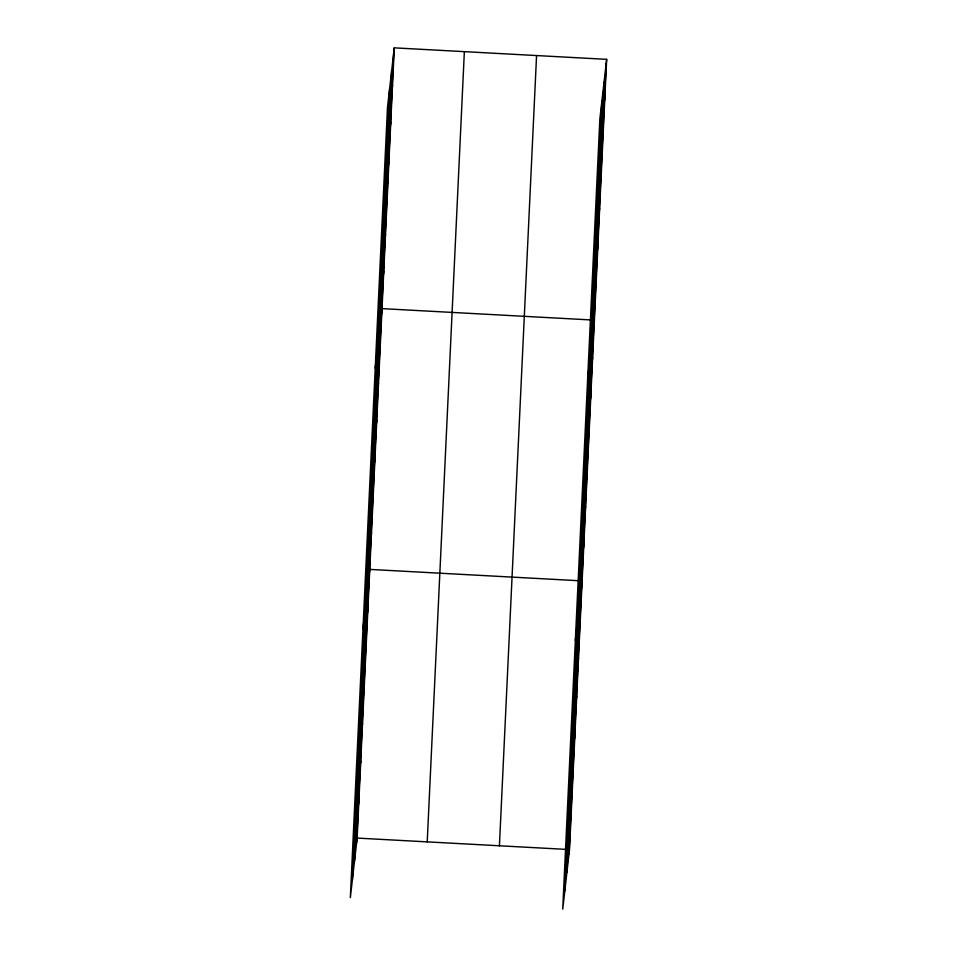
<?xml version="1.0" encoding="UTF-8"?>
<svg xmlns="http://www.w3.org/2000/svg" width="957" height="957" viewBox="0 0 957 957"><rect width="100%" height="100%" fill="white"/><g stroke="black" fill="none" stroke-linecap="round" stroke-linejoin="round"><path stroke-width="1.44" d="M352.415 879.543L389.559 89.312M354.545 860.869L391.676 70.639M356.602 842.746L393.746 52.515M394.272 47.85L387.489 107.423L350.346 897.654L357.14 838.081L394.272 47.85L606.654 59.346L569.511 849.577L562.728 909.15L599.86 118.919L606.654 59.346M427.217 841.873L464.36 51.642M499.422 845.785L536.566 55.554M564.786 891.027L601.929 100.796M566.915 872.365L604.058 82.135M568.984 854.242L606.116 64.011M391.999 89.779L392.526 85.101M390.241 127.03L390.779 122.352M388.494 164.281L389.02 159.616M386.736 201.532L387.274 196.867M384.989 238.783L385.527 234.118M383.243 276.047L383.769 271.369M375.228 368.206L382.022 308.621L591.474 319.961M379.738 350.549L380.264 345.884M377.991 387.8L378.517 383.135M376.233 425.052L376.771 420.386M374.486 462.315L375.012 457.637M372.74 499.566L373.266 494.889M370.981 536.817L371.519 532.152M362.978 628.976L369.761 569.403L582.143 580.899L575.348 640.472M367.428 612.456L367.955 607.779M365.622 650.832L366.16 646.166M363.816 689.219L364.354 684.554M362.021 727.607L362.547 722.93M360.215 765.983L360.741 761.317M358.408 804.37L358.935 799.693M604.369 101.263L604.896 96.597M602.623 138.526L603.149 133.848M600.864 175.777L601.403 171.1M599.118 213.028L599.644 208.363M597.359 250.279L597.898 245.614M595.613 287.531L596.151 282.865M587.61 379.702L594.393 320.117M592.108 362.045L592.646 357.368M590.361 399.296L590.888 394.631M588.615 436.548L589.141 431.882M586.856 473.799L587.395 469.133M585.11 511.062L585.636 506.385M583.363 548.313L583.89 543.636M579.798 623.952L580.337 619.275M578.004 662.328L578.53 657.662M576.198 700.715L576.724 696.038M574.391 739.091L574.918 734.426M572.585 777.479L573.123 772.813M570.779 815.854L571.317 811.189M357.14 838.081L566.592 849.409"/></g></svg>
